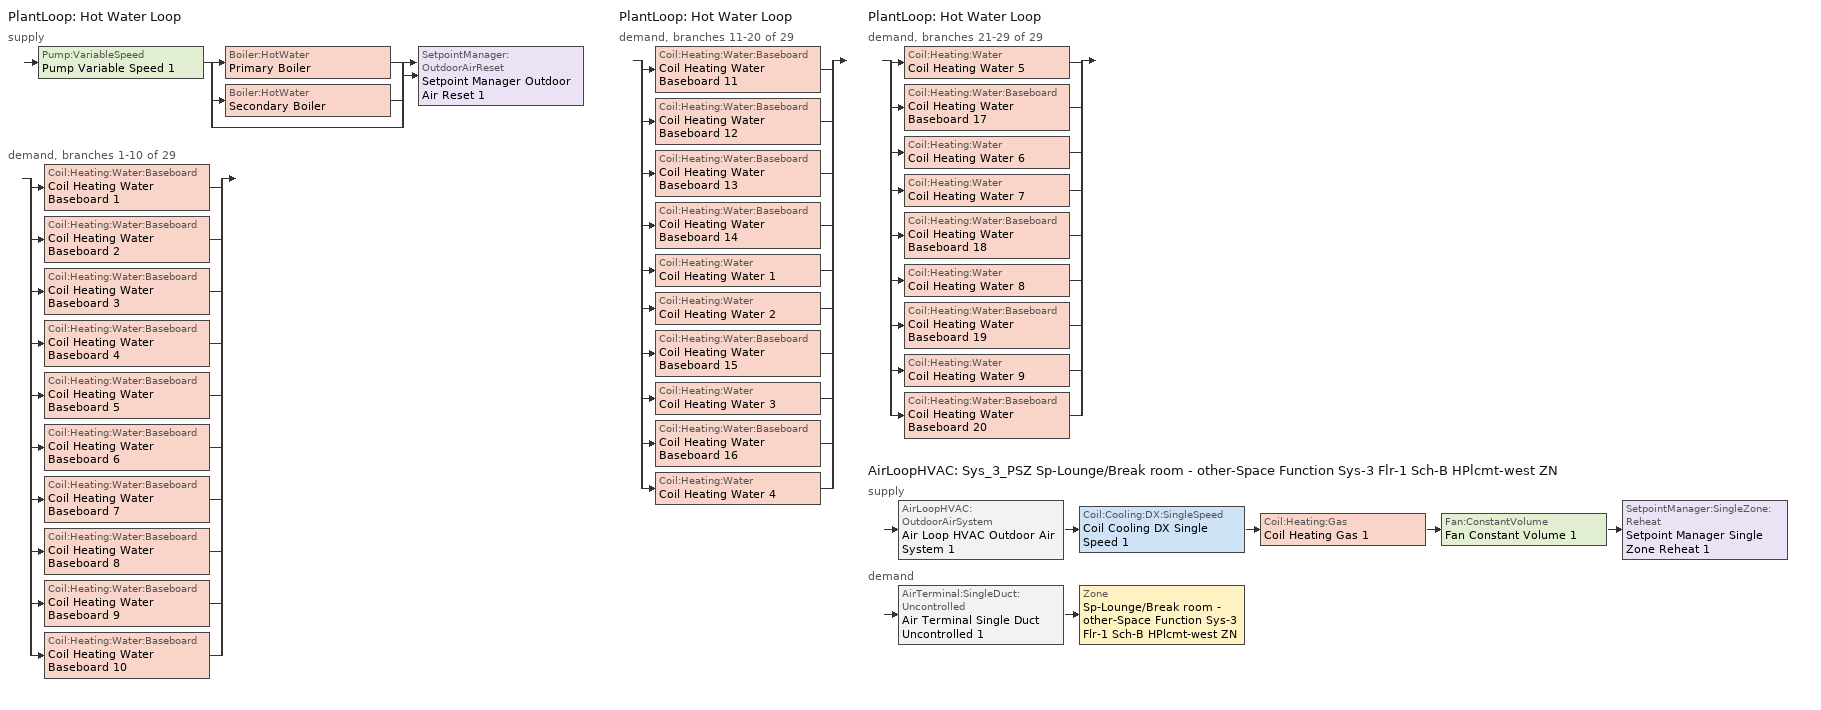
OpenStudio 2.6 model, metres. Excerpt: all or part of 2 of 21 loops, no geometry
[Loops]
PlantLoop 'Hot Water Loop'
 supply: Pump:VariableSpeed 'Pump Variable Speed 1' > split
  | Boiler:HotWater 'Primary Boiler'
  | Boiler:HotWater 'Secondary Boiler'
  | bypass
  join > SetpointManager:OutdoorAirReset 'Setpoint Manager Outdoor Air Reset 1'
 demand, branches 1-10 of 29: split
  | Coil:Heating:Water:Baseboard 'Coil Heating Water Baseboard 1'
  | Coil:Heating:Water:Baseboard 'Coil Heating Water Baseboard 2'
  | Coil:Heating:Water:Baseboard 'Coil Heating Water Baseboard 3'
  | Coil:Heating:Water:Baseboard 'Coil Heating Water Baseboard 4'
  | Coil:Heating:Water:Baseboard 'Coil Heating Water Baseboard 5'
  | Coil:Heating:Water:Baseboard 'Coil Heating Water Baseboard 6'
  | Coil:Heating:Water:Baseboard 'Coil Heating Water Baseboard 7'
  | Coil:Heating:Water:Baseboard 'Coil Heating Water Baseboard 8'
  | Coil:Heating:Water:Baseboard 'Coil Heating Water Baseboard 9'
  | Coil:Heating:Water:Baseboard 'Coil Heating Water Baseboard 10'
PlantLoop 'Hot Water Loop'
 demand, branches 11-20 of 29: split
  | Coil:Heating:Water:Baseboard 'Coil Heating Water Baseboard 11'
  | Coil:Heating:Water:Baseboard 'Coil Heating Water Baseboard 12'
  | Coil:Heating:Water:Baseboard 'Coil Heating Water Baseboard 13'
  | Coil:Heating:Water:Baseboard 'Coil Heating Water Baseboard 14'
  | Coil:Heating:Water 'Coil Heating Water 1'
  | Coil:Heating:Water 'Coil Heating Water 2'
  | Coil:Heating:Water:Baseboard 'Coil Heating Water Baseboard 15'
  | Coil:Heating:Water 'Coil Heating Water 3'
  | Coil:Heating:Water:Baseboard 'Coil Heating Water Baseboard 16'
  | Coil:Heating:Water 'Coil Heating Water 4'
PlantLoop 'Hot Water Loop'
 demand, branches 21-29 of 29: split
  | Coil:Heating:Water 'Coil Heating Water 5'
  | Coil:Heating:Water:Baseboard 'Coil Heating Water Baseboard 17'
  | Coil:Heating:Water 'Coil Heating Water 6'
  | Coil:Heating:Water 'Coil Heating Water 7'
  | Coil:Heating:Water:Baseboard 'Coil Heating Water Baseboard 18'
  | Coil:Heating:Water 'Coil Heating Water 8'
  | Coil:Heating:Water:Baseboard 'Coil Heating Water Baseboard 19'
  | Coil:Heating:Water 'Coil Heating Water 9'
  | Coil:Heating:Water:Baseboard 'Coil Heating Water Baseboard 20'
AirLoopHVAC 'Sys_3_PSZ Sp-Lounge/Break room - other-Space Function Sys-3 Flr-1 Sch-B HPlcmt-west ZN'
 supply: AirLoopHVAC:OutdoorAirSystem 'Air Loop HVAC Outdoor Air System 1' > Coil:Cooling:DX:SingleSpeed 'Coil Cooling DX Single Speed 1' > Coil:Heating:Gas 'Coil Heating Gas 1' > Fan:ConstantVolume 'Fan Constant Volume 1' > SetpointManager:SingleZone:Reheat 'Setpoint Manager Single Zone Reheat 1'
 demand: AirTerminal:SingleDuct:Uncontrolled 'Air Terminal Single Duct Uncontrolled 1' > Zone 'Sp-Lounge/Break room - other-Space Function Sys-3 Flr-1 Sch-B HPlcmt-west ZN'
[Sizing:Zone]
Sp-Lounge/Break room - other-Space Function Sys-3 Flr-1 Sch-B HPlcmt-west ZN: Zone Cooling Design Supply Air Temperature Input Method=SupplyAirTemperature; Zone Cooling Design Supply Air Temperature {C}=13; Zone Cooling Design Supply Air Temperature Difference {deltaC}=11.11; Zone Heating Design Supply Air Temperature Input Method=SupplyAirTemperature; Zone Heating Design Supply Air Temperature {C}=43; Zone Heating Design Supply Air Temperature Difference {deltaC}=11.11; Zone Cooling Design Supply Air Humidity Ratio {kg-H2O/kg-air}=0.0085; Zone Heating Design Supply Air Humidity Ratio {kg-H2O/kg-air}=0.008; Zone Heating Sizing Factor=1.3; Zone Cooling Sizing Factor=1.1; Cooling Design Air Flow Method=DesignDay; Heating Design Air Flow Method=DesignDay; Account for Dedicated Outdoor Air System=No; Dedicated Outdoor Air System Control Strategy=NeutralSupplyAir; Dedicated Outdoor Air Low Setpoint Temperature for Design {C}=autosize; Dedicated Outdoor Air High Setpoint Temperature for Design {C}=autosize
[Zone equipment]
Sp-Lounge/Break room - other-Space Function Sys-3 Flr-1 Sch-B HPlcmt-west ZN: Air Terminal Single Duct Uncontrolled 1, Zone HVAC Baseboard Convective Water 1
[PlantLoop]
Hot Water Loop: Fluid Type=Water; Glycol Concentration=0; Plant Loop Volume {m3}=Autocalculate; Load Distribution Scheme=Optimal
[Sizing:Plant]
Hot Water Loop: Loop Type=Heating; Design Loop Exit Temperature {C}=82; Loop Design Temperature Difference {deltaC}=16; Sizing Option=NonCoincident; Zone Timesteps in Averaging Window=1; Coincident Sizing Factor Mode=None
[Pump:VariableSpeed]
Pump Variable Speed 1: Pump Control Type=Intermittent; Skin Loss Radiative Fraction=0.5; Design Power Sizing Method=PowerPerFlowPerPressure; Design Electric Power per Unit Flow Rate {W/(m3/s)}=348701.1; Design Shaft Power per Unit Flow Rate per Unit Head {W-s/m3-Pa}=1.28205; Design Minimum Flow Rate Fraction=0
[Boiler:HotWater] Fuel Type=NaturalGas; Water Outlet Upper Temperature Limit {C}=99; Boiler Flow Mode=ConstantFlow; Parasitic Electric Load {W}=0; Sizing Factor=1
Primary Boiler; Secondary Boiler
[SetpointManager:OutdoorAirReset]
Setpoint Manager Outdoor Air Reset 1: Control Variable=Temperature; Setpoint at Outdoor Low Temperature {C}=82; Outdoor Low Temperature {C}=-16; Setpoint at Outdoor High Temperature {C}=60; Outdoor High Temperature {C}=0
[AirLoopHVAC]
Sys_3_PSZ Sp-Lounge/Break room - other-Space Function Sys-3 Flr-1 Sch-B HPlcmt-west ZN: Availability Schedule=Always On Discrete; Design Supply Air Flow Rate {m3/s}=AutoSize
[Sizing:System]
Sys_3_PSZ Sp-Lounge/Break room - other-Space Function Sys-3 Flr-1 Sch-B HPlcmt-west ZN: Type of Load to Size On=Sensible; Design Outdoor Air Flow Rate {m3/s}=Autosize; Minimum System Air Flow Ratio=1; Preheat Design Temperature {C}=7; Preheat Design Humidity Ratio {kg-H2O/kg-Air}=0.008; Precool Design Temperature {C}=13; Precool Design Humidity Ratio {kg-H2O/kg-Air}=0.008; Central Cooling Design Supply Air Temperature {C}=13; Central Heating Design Supply Air Temperature {C}=43; Sizing Option=NonCoincident; 100% Outdoor Air in Cooling=No; 100% Outdoor Air in Heating=No; Central Cooling Design Supply Air Humidity Ratio {kg-H2O/kg-Air}=0.0085; Central Heating Design Supply Air Humidity Ratio {kg-H2O/kg-Air}=0.008; Cooling Design Air Flow Method=DesignDay; Cooling Design Air Flow Rate {m3/s}=0; Heating Design Air Flow Method=DesignDay; Heating Design Air Flow Rate {m3/s}=0; System Outdoor Air Method=ZoneSum; Zone Maximum Outdoor Air Fraction=1; Cooling Supply Air Flow Rate Per Floor Area {m3/s-m2}=0.00996765; Cooling Fraction of Autosized Cooling Supply Air Flow Rate=1; Cooling Supply Air Flow Rate Per Unit Cooling Capacity {m3/s-W}=3.94755e-05; Heating Supply Air Flow Rate Per Floor Area {m3/s-m2}=0.00996765; Heating Fraction of Autosized Heating Supply Air Flow Rate=1; Heating Fraction of Autosized Cooling Supply Air Flow Rate=1; Heating Supply Air Flow Rate Per Unit Heating Capacity {m3/s-W}=3.15882e-05; Cooling Design Capacity Method=CoolingDesignCapacity; Cooling Design Capacity {W}=autosize; Cooling Design Capacity Per Floor Area {W/m2}=234.7; Fraction of Autosized Cooling Design Capacity=1; Heating Design Capacity Method=HeatingDesignCapacity; Heating Design Capacity {W}=autosize; Heating Design Capacity Per Floor Area {W/m2}=157; Fraction of Autosized Heating Design Capacity=1; Central Cooling Capacity Control Method=OnOff
[Fan:ConstantVolume]
Fan Constant Volume 1: Availability Schedule=Always On Discrete; Maximum Flow Rate {m3/s}=AutoSize
[Coil:Heating:Gas]
Coil Heating Gas 1: Availability Schedule=Always On Discrete; Gas Burner Efficiency=0.8; Nominal Capacity {W}=AutoSize; Parasitic Electric Load {W}=0; Parasitic Gas Load {W}=0
[Coil:Cooling:DX:SingleSpeed]
Coil Cooling DX Single Speed 1: Availability Schedule=Always On Discrete; Rated Total Cooling Capacity {W}=autosize; Rated Sensible Heat Ratio=autosize; Rated COP {W/W}=3; Rated Air Flow Rate {m3/s}=autosize; Rated Evaporator Fan Power Per Volume Flow Rate {W/(m3/s)}=773.3; Total Cooling Capacity Function of Temperature Curve=Curve Biquadratic 1; Total Cooling Capacity Function of Flow Fraction Curve=Curve Quadratic 1; Energy Input Ratio Function of Temperature Curve=Curve Biquadratic 2; Energy Input Ratio Function of Flow Fraction Curve=Curve Quadratic 2; Part Load Fraction Correlation Curve=Curve Quadratic 3; Condenser Type=AirCooled; Evaporative Condenser Effectiveness=0; Evaporative Condenser Air Flow Rate {m3/s}=Autosize; Evaporative Condenser Pump Rated Power Consumption {W}=Autosize; Crankcase Heater Capacity {W}=0; Maximum Outdoor Dry-Bulb Temperature for Crankcase Heater Operation {C}=0; Basin Heater Capacity {W/K}=0; Basin Heater Setpoint Temperature {C}=10
[Controller:OutdoorAir]
Controller Outdoor Air 1: Minimum Outdoor Air Flow Rate {m3/s}=autosize; Maximum Outdoor Air Flow Rate {m3/s}=Autosize; Economizer Control Type=NoEconomizer; Economizer Control Action Type=ModulateFlow; Economizer Maximum Limit Dry-Bulb Temperature {C}=28; Economizer Maximum Limit Enthalpy {J/kg}=64000; Economizer Minimum Limit Dry-Bulb Temperature {C}=-100; Lockout Type=NoLockout; Minimum Limit Type=FixedMinimum; Controller Mechanical Ventilation=Controller Mechanical Ventilation 1; High Humidity Control=No; Heat Recovery Bypass Control Type=BypassWhenWithinEconomizerLimits
[Controller:MechanicalVentilation]
Controller Mechanical Ventilation 1: Availability Schedule=Always On Discrete; System Outdoor Air Method=ZoneSum
[AirLoopHVAC:OutdoorAirSystem]
Air Loop HVAC Outdoor Air System 1: Controller=Controller Outdoor Air 1
[SetpointManager:SingleZone:Reheat]
Setpoint Manager Single Zone Reheat 1: Minimum Supply Air Temperature {C}=13; Maximum Supply Air Temperature {C}=43; Control Zone=Sp-Lounge/Break room - other-Space Function Sys-3 Flr-1 Sch-B HPlcmt-west ZN
[AirTerminal:SingleDuct:Uncontrolled]
Air Terminal Single Duct Uncontrolled 1: Availability Schedule=Always On Discrete; Maximum Air Flow Rate {m3/s}=AutoSize
[Coil:Heating:Water:Baseboard] Heating Design Capacity Method=HeatingDesignCapacity; Heating Design Capacity {W}=autosize; Heating Design Capacity Per Floor Area {W/m2}=0; Fraction of Autosized Heating Design Capacity=0.8
Coil Heating Water Baseboard 1; Coil Heating Water Baseboard 2; Coil Heating Water Baseboard 3; Coil Heating Water Baseboard 4; Coil Heating Water Baseboard 5; Coil Heating Water Baseboard 6; Coil Heating Water Baseboard 7; Coil Heating Water Baseboard 8; Coil Heating Water Baseboard 9; Coil Heating Water Baseboard 10; Coil Heating Water Baseboard 11; Coil Heating Water Baseboard 12; Coil Heating Water Baseboard 13; Coil Heating Water Baseboard 14; Coil Heating Water Baseboard 15; Coil Heating Water Baseboard 16; Coil Heating Water Baseboard 17; Coil Heating Water Baseboard 18; Coil Heating Water Baseboard 19; Coil Heating Water Baseboard 20
[ZoneHVAC:Baseboard:Convective:Water] Availability Schedule=Always On Discrete
Name | Heating Coil
Zone HVAC Baseboard Convective Water 1 | Coil Heating Water Baseboard 1
Zone HVAC Baseboard Convective Water 2 | Coil Heating Water Baseboard 2
Zone HVAC Baseboard Convective Water 3 | Coil Heating Water Baseboard 3
Zone HVAC Baseboard Convective Water 4 | Coil Heating Water Baseboard 4
Zone HVAC Baseboard Convective Water 5 | Coil Heating Water Baseboard 5
Zone HVAC Baseboard Convective Water 6 | Coil Heating Water Baseboard 6
Zone HVAC Baseboard Convective Water 7 | Coil Heating Water Baseboard 7
Zone HVAC Baseboard Convective Water 8 | Coil Heating Water Baseboard 8
Zone HVAC Baseboard Convective Water 9 | Coil Heating Water Baseboard 9
Zone HVAC Baseboard Convective Water 10 | Coil Heating Water Baseboard 10
Zone HVAC Baseboard Convective Water 11 | Coil Heating Water Baseboard 11
Zone HVAC Baseboard Convective Water 12 | Coil Heating Water Baseboard 12
Zone HVAC Baseboard Convective Water 13 | Coil Heating Water Baseboard 13
Zone HVAC Baseboard Convective Water 14 | Coil Heating Water Baseboard 14
Zone HVAC Baseboard Convective Water 15 | Coil Heating Water Baseboard 15
Zone HVAC Baseboard Convective Water 16 | Coil Heating Water Baseboard 16
Zone HVAC Baseboard Convective Water 17 | Coil Heating Water Baseboard 17
Zone HVAC Baseboard Convective Water 18 | Coil Heating Water Baseboard 18
Zone HVAC Baseboard Convective Water 19 | Coil Heating Water Baseboard 19
Zone HVAC Baseboard Convective Water 20 | Coil Heating Water Baseboard 20
[Coil:Heating:Water] Availability Schedule=Always On Discrete
Coil Heating Water 1; Coil Heating Water 2; Coil Heating Water 3; Coil Heating Water 4; Coil Heating Water 5; Coil Heating Water 6; Coil Heating Water 7; Coil Heating Water 8; Coil Heating Water 9
[Controller:WaterCoil] Action=Normal; Minimum Actuated Flow {m3/s}=0
Name | Water Coil
Controller Water Coil 1 | Coil Heating Water 1
Controller Water Coil 3 | Coil Heating Water 2
Controller Water Coil 4 | Coil Heating Water 3
Controller Water Coil 5 | Coil Heating Water 4
Controller Water Coil 7 | Coil Heating Water 5
Controller Water Coil 8 | Coil Heating Water 6
Controller Water Coil 10 | Coil Heating Water 7
Controller Water Coil 11 | Coil Heating Water 8
Controller Water Coil 12 | Coil Heating Water 9
[Schedule:Constant]
Always On Discrete: Value=1
[Curve:Biquadratic] Minimum Value of x=17; Maximum Value of x=22; Minimum Value of y=13; Maximum Value of y=46
Name | Coefficient1 Constant | Coefficient2 x | Coefficient3 x**2 | Coefficient4 y | Coefficient5 y**2 | Coefficient6 x*y
Curve Biquadratic 1 | 0.942588 | 0.00954335 | 0.00068377 | -0.0110427 | 5.249e-06 | -9.72e-06
Curve Biquadratic 2 | 0.342414 | 0.034885 | -0.0006237 | 0.00497722 | 0.000437951 | -0.000728028
[Curve:Quadratic]
Name | Coefficient1 Constant | Coefficient2 x | Coefficient3 x**2 | Minimum Value of x | Maximum Value of x
Curve Quadratic 1 | 0.8 | 0.2 | 0 | 0.5 | 1.5
Curve Quadratic 2 | 1.1552 | -0.1808 | 0.0256 | 0.5 | 1.5
Curve Quadratic 3 | 0.85 | 0.15 | 0 | 0 | 1
